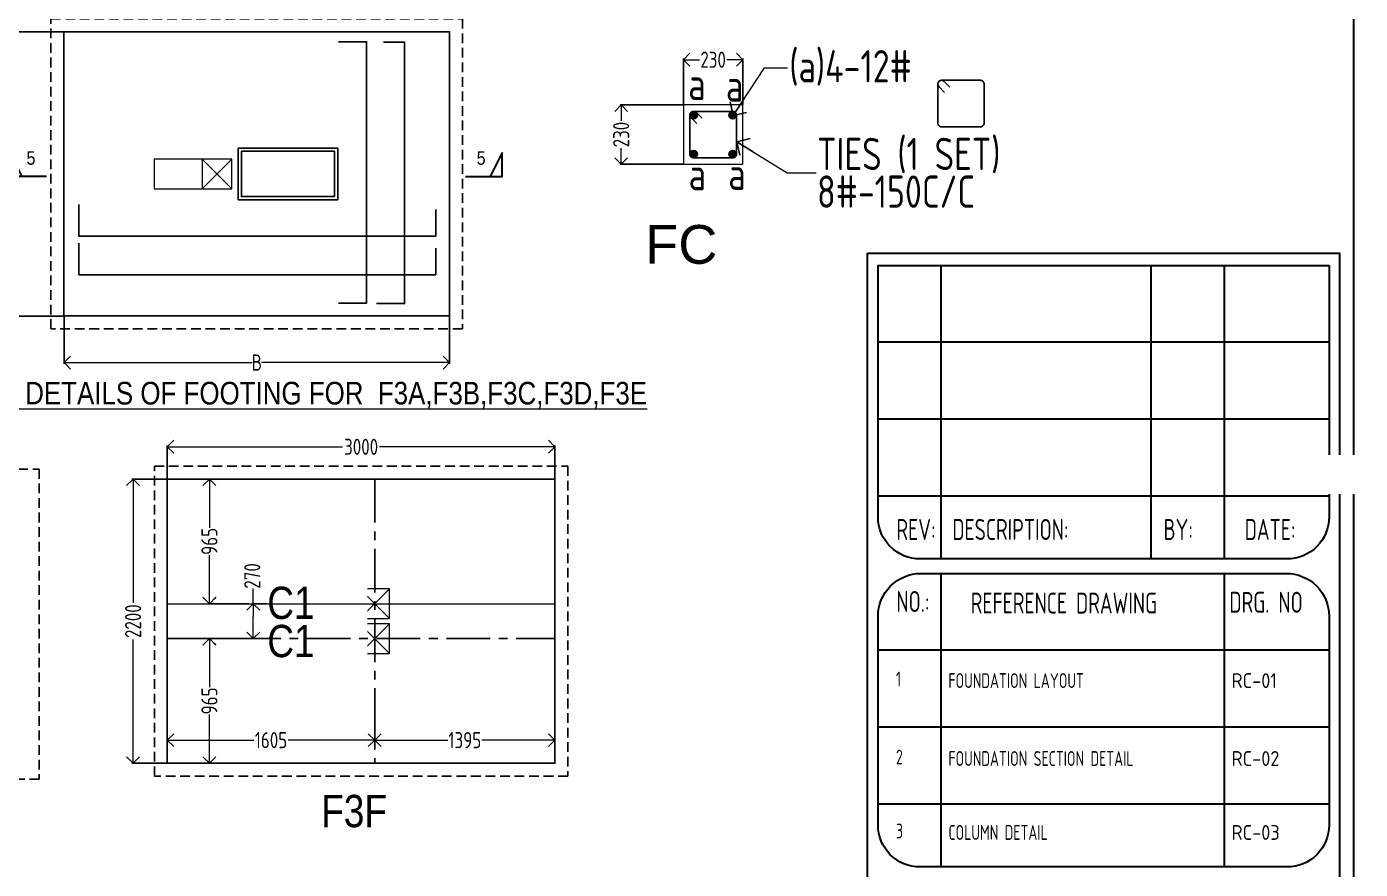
# Model space of a CAD drawing. Header units: inches. Extents: x -605 to 2991212, y -2872845 to 0.
# Drawn here: x 2431473 to 2452114, y -2638782 to -2625734 of the extents above; entities that cross this region are included whole.
import ezdxf
from ezdxf.enums import TextEntityAlignment as Align

# ---------------------------------------------------------------- set-up
doc = ezdxf.new("R2010")
doc.units = ezdxf.units.IN
doc.header["$LTSCALE"] = 600
doc.header["$MEASUREMENT"] = 0
doc.linetypes.add('CENTER', pattern=[2, 1.25, -0.25, 0.25, -0.25])
doc.linetypes.add('DASHED2', pattern=[0.375, 0.25, -0.125])
for name, color, linetype, lineweight in [('BLOCK', 7, 'Continuous', 30), ('L4', 4, 'Continuous', 30), ('PV_TEXT_ROMANS', 7, 'Continuous', 0), ('rDIMension', 1, 'Continuous', 18), ('rRCC 1', 3, 'Continuous', 25), ('rRCC 2', 40, 'Continuous', 15), ('rREINF 1', 1, 'Continuous', 25), ('rREINF 2', 4, 'Continuous', 25), ('rSHEET', 2, 'Continuous', 30), ('TEXT6', 6, 'Continuous', 50)]:
    doc.layers.add(name, color=color, linetype=linetype, lineweight=lineweight)
doc.layers.add('SnT-CENTER2', color=8, linetype='CENTER')
doc.styles.add('DIM', font='geniso.shx', dxfattribs={"width": 0.85})
doc.styles.add('J.P', font='ARIALN.TTF')
doc.styles.add('ROMANS', font='arial.ttf')
doc.styles.get("Standard").update_dxf_attribs({"font": 'arial.ttf'})
doc.styles.add('TEXT3 0.75NA', font='geniso.shx', dxfattribs={"width": 0.75})
doc.dimstyles.new('ST-150', dxfattribs={"dimscale": 75, "dimtxt": 3, "dimasz": 2, "dimexe": 0.18, "dimexo": 0.0625, "dimgap": 0.2, "dimtad": 0, "dimdec": 0, "dimlfac": 2, "dimzin": 0, "dimdsep": 46, "dimtxsty": 'DIM', "dimblk": 'OPEN90', "dimcen": 0.09, "dimclrd": 256, "dimclrt": 7, "dimadec": 0, "dimazin": 0, "dimtfac": 1, "dimtdec": 0, "dimtofl": 0, "dimtmove": 0, "dimatfit": 3, "dimldrblk": 'OPEN90', "dimfxl": 1, "dimtolj": 1, "dimtzin": 0, "dimlwd": -1, "dimarcsym": 0})
doc.dimstyles.new('ST-25', dxfattribs={"dimscale": 100, "dimtxt": 2.5, "dimasz": 2, "dimexe": 0.18, "dimexo": 0.0625, "dimgap": 0.2, "dimtad": 0, "dimdec": 0, "dimlfac": 0.25, "dimzin": 0, "dimdsep": 46, "dimtxsty": 'DIM', "dimblk": 'OPEN90', "dimcen": 0.09, "dimclrd": 256, "dimclrt": 7, "dimadec": 0, "dimazin": 0, "dimtfac": 1, "dimtdec": 0, "dimtofl": 0, "dimtmove": 0, "dimatfit": 3, "dimldrblk": 'OPEN90', "dimfxl": 1, "dimtolj": 1, "dimtzin": 0, "dimlwd": -1, "dimarcsym": 0})
doc.dimstyles.new('ST-50', dxfattribs={"dimscale": 100, "dimtxt": 2.5, "dimasz": 2, "dimexe": 0.18, "dimexo": 0.0625, "dimgap": 0.2, "dimtad": 0, "dimdec": 0, "dimlfac": 0.5, "dimzin": 0, "dimdsep": 46, "dimtxsty": 'DIM', "dimblk": 'OPEN90', "dimcen": 0.09, "dimclrd": 256, "dimclrt": 7, "dimadec": 0, "dimazin": 0, "dimtfac": 1, "dimtdec": 0, "dimtofl": 0, "dimtmove": 0, "dimatfit": 3, "dimldrblk": 'OPEN90', "dimfxl": 1, "dimtolj": 1, "dimtzin": 0, "dimlwd": -1, "dimarcsym": 0})

# ---------------------------------------------------------------- blocks, each defined once
blk = doc.blocks.new('_Open90')
at = {"color": 0, "linetype": 'ByBlock', "lineweight": -2}
for p, q in [((0, 0), (-1, 0)), ((-0.5, 0.5), (0, 0)), ((0, 0), (-0.5, -0.5))]:
    blk.add_line(p, q, dxfattribs=at)
blk = doc.blocks.new('*D1485')
at = {"layer": 'Defpoints', "color": 0, "linetype": 'ByBlock'}
for p in [(2432047, -2625814), (2430962, -2630214), (2432053, -2630214)]:
    blk.add_point(p, dxfattribs=at)
at = {"layer": 'rDIMension', "color": 0, "lineweight": -2}
for p, q in [((2432041, -2625814), (2430944, -2625814)), ((2432047, -2630214), (2430944, -2630214))]:
    blk.add_line(p, q, dxfattribs=at)
at = {"layer": 'rDIMension'}
for p, q in [((2430962, -2626014), (2430962, -2627951)), ((2430962, -2630014), (2430962, -2628076))]:
    blk.add_line(p, q, dxfattribs=at)
at = {"layer": 'rDIMension', "linetype": 'ByBlock', "xscale": 200, "yscale": 200, "zscale": 200}
for p, rotation in [((2430962, -2625814), 90), ((2430962, -2630214), 270)]:
    blk.add_blockref('_Open90', p, dxfattribs=dict(at, rotation=rotation))
at = {"layer": 'rDIMension', "color": 7, "linetype": 'ByBlock', "insert": (2430962, -2628014), "char_height": 250, "attachment_point": 5, "rotation": 90, "style": 'DIM'}
blk.add_mtext('\\A1;L', dxfattribs=at)
blk = doc.blocks.new('*D1486')
at = {"layer": 'Defpoints', "color": 0, "linetype": 'ByBlock'}
for p in [(2432053, -2630214), (2438017, -2630214), (2438017, -2630935)]:
    blk.add_point(p, dxfattribs=at)
at = {"layer": 'rDIMension', "color": 0, "lineweight": -2}
for p, q in [((2432053, -2630220), (2432053, -2630953)), ((2438017, -2630220), (2438017, -2630953))]:
    blk.add_line(p, q, dxfattribs=at)
at = {"layer": 'rDIMension'}
for p, q in [((2432253, -2630935), (2434962, -2630935)), ((2437817, -2630935), (2435108, -2630935))]:
    blk.add_line(p, q, dxfattribs=at)
at = {"layer": 'rDIMension', "linetype": 'ByBlock', "xscale": 200, "yscale": 200, "zscale": 200, "rotation": 180}
blk.add_blockref('_Open90', (2432053, -2630935), dxfattribs=at)
at = {"layer": 'rDIMension', "linetype": 'ByBlock', "xscale": 200, "yscale": 200, "zscale": 200}
blk.add_blockref('_Open90', (2438017, -2630935), dxfattribs=at)
at = {"layer": 'rDIMension', "color": 7, "linetype": 'ByBlock', "insert": (2435035, -2630935), "char_height": 250, "attachment_point": 5, "style": 'DIM'}
blk.add_mtext('\\A1;B', dxfattribs=at)
blk = doc.blocks.new('SMH-1')
at = {"layer": 'L4'}
for points in [[(0, 0), (815, 0), (815, 535)], [(815, 535), (546, 0)]]:
    blk.add_lwpolyline(points, dxfattribs=at)
at = {"layer": 'TEXT6', "style": 'ROMANS', "width": 0.85}
blk.add_attdef('SEC', text='', height=300, dxfattribs=at).set_placement((346, 410), align=Align.MIDDLE_CENTER)
blk = doc.blocks.new('*D1508')
at = {"layer": 'Defpoints', "color": 0}
for p in [(2441637, -2626246), (2441637, -2626945), (2442557, -2626945)]:
    blk.add_point(p, dxfattribs=at)
at = {"layer": 'rDIMension', "color": 0, "lineweight": -2}
for p, q in [((2441637, -2626939), (2441637, -2626228)), ((2442557, -2626939), (2442557, -2626228))]:
    blk.add_line(p, q, dxfattribs=at)
at = {"layer": 'rDIMension'}
for p, q in [((2441837, -2626246), (2441886, -2626246)), ((2442357, -2626246), (2442309, -2626246))]:
    blk.add_line(p, q, dxfattribs=at)
at = {"layer": 'rDIMension', "xscale": 200, "yscale": 200, "zscale": 200, "rotation": 180}
blk.add_blockref('_Open90', (2441637, -2626246), dxfattribs=at)
at = {"layer": 'rDIMension', "xscale": 200, "yscale": 200, "zscale": 200}
blk.add_blockref('_Open90', (2442557, -2626246), dxfattribs=at)
at = {"layer": 'rDIMension', "color": 7, "insert": (2442097, -2626246), "char_height": 250, "attachment_point": 5, "style": 'DIM'}
blk.add_mtext('\\A1;230', dxfattribs=at)
blk = doc.blocks.new('*D1509')
at = {"layer": 'Defpoints', "color": 0}
for p in [(2441637, -2626945), (2440674, -2627865), (2441637, -2627865)]:
    blk.add_point(p, dxfattribs=at)
at = {"layer": 'rDIMension', "color": 0, "lineweight": -2}
for p, q in [((2441631, -2626945), (2440656, -2626945)), ((2441631, -2627865), (2440656, -2627865))]:
    blk.add_line(p, q, dxfattribs=at)
at = {"layer": 'rDIMension'}
for p, q in [((2440674, -2627145), (2440674, -2627194)), ((2440674, -2627665), (2440674, -2627617))]:
    blk.add_line(p, q, dxfattribs=at)
at = {"layer": 'rDIMension', "xscale": 200, "yscale": 200, "zscale": 200}
for p, rotation in [((2440674, -2626945), 90), ((2440674, -2627865), 270)]:
    blk.add_blockref('_Open90', p, dxfattribs=dict(at, rotation=rotation))
at = {"layer": 'rDIMension', "color": 7, "insert": (2440674, -2627405), "char_height": 250, "attachment_point": 5, "rotation": 90, "style": 'DIM'}
blk.add_mtext('\\A1;230', dxfattribs=at)
blk = doc.blocks.new('*D1510')
at = {"layer": 'Defpoints', "color": 0, "linetype": 'ByBlock'}
for p in [(2434301, -2632739), (2434916, -2632739), (2434916, -2634669)]:
    blk.add_point(p, dxfattribs=at)
at = {"layer": 'rDIMension', "color": 0, "linetype": 'ByBlock', "lineweight": -2}
for p, q in [((2434910, -2632739), (2434283, -2632739)), ((2434910, -2634669), (2434283, -2634669))]:
    blk.add_line(p, q, dxfattribs=at)
at = {"layer": 'rDIMension', "linetype": 'ByBlock'}
for p, q in [((2434301, -2632939), (2434301, -2633493)), ((2434301, -2634469), (2434301, -2633915))]:
    blk.add_line(p, q, dxfattribs=at)
at = {"layer": 'rDIMension', "linetype": 'ByBlock', "xscale": 200, "yscale": 200, "zscale": 200}
for p, rotation in [((2434301, -2632739), 90), ((2434301, -2634669), 270)]:
    blk.add_blockref('_Open90', p, dxfattribs=dict(at, rotation=rotation))
at = {"layer": 'rDIMension', "color": 7, "linetype": 'ByBlock', "insert": (2434301, -2633704), "char_height": 250, "attachment_point": 5, "rotation": 90, "style": 'DIM'}
blk.add_mtext('\\A1;965', dxfattribs=at)
blk = doc.blocks.new('*D1511')
at = {"layer": 'Defpoints', "color": 0, "linetype": 'ByBlock'}
for p in [(2434916, -2635209), (2434301, -2637139), (2434916, -2637139)]:
    blk.add_point(p, dxfattribs=at)
at = {"layer": 'rDIMension', "color": 0, "linetype": 'ByBlock', "lineweight": -2}
for p, q in [((2434910, -2635209), (2434283, -2635209)), ((2434910, -2637139), (2434283, -2637139))]:
    blk.add_line(p, q, dxfattribs=at)
at = {"layer": 'rDIMension', "linetype": 'ByBlock'}
for p, q in [((2434301, -2635409), (2434301, -2635963)), ((2434301, -2636939), (2434301, -2636385))]:
    blk.add_line(p, q, dxfattribs=at)
at = {"layer": 'rDIMension', "linetype": 'ByBlock', "xscale": 200, "yscale": 200, "zscale": 200}
for p, rotation in [((2434301, -2635209), 90), ((2434301, -2637139), 270)]:
    blk.add_blockref('_Open90', p, dxfattribs=dict(at, rotation=rotation))
at = {"layer": 'rDIMension', "color": 7, "linetype": 'ByBlock', "insert": (2434301, -2636174), "char_height": 250, "attachment_point": 5, "rotation": 90, "style": 'DIM'}
blk.add_mtext('\\A1;965', dxfattribs=at)
blk = doc.blocks.new('*D1512')
at = {"layer": 'Defpoints', "color": 0, "linetype": 'ByBlock'}
for p in [(2434979, -2634669), (2435191, -2634669), (2435191, -2635209)]:
    blk.add_point(p, dxfattribs=at)
at = {"layer": 'rDIMension', "linetype": 'ByBlock'}
for p, q in [((2434979, -2634669), (2434979, -2634434)), ((2434979, -2635009), (2434979, -2634869))]:
    blk.add_line(p, q, dxfattribs=at)
at = {"layer": 'rDIMension', "color": 0, "linetype": 'ByBlock', "lineweight": -2}
for p, q in [((2435185, -2634669), (2434961, -2634669)), ((2435185, -2635209), (2434961, -2635209))]:
    blk.add_line(p, q, dxfattribs=at)
at = {"layer": 'rDIMension', "linetype": 'ByBlock', "xscale": 200, "yscale": 200, "zscale": 200}
for p, rotation in [((2434979, -2634669), 90), ((2434979, -2635209), 270)]:
    blk.add_blockref('_Open90', p, dxfattribs=dict(at, rotation=rotation))
at = {"layer": 'rDIMension', "color": 7, "linetype": 'ByBlock', "insert": (2434964, -2634239), "char_height": 250, "attachment_point": 5, "rotation": 90, "style": 'DIM'}
blk.add_mtext('\\A1;270', dxfattribs=at)
blk = doc.blocks.new('*D1513')
at = {"layer": 'Defpoints', "color": 0, "linetype": 'DASHED2'}
for p in [(2433649, -2636484), (2436859, -2636484), (2436859, -2636781)]:
    blk.add_point(p, dxfattribs=at)
at = {"layer": 'rDIMension', "color": 0, "linetype": 'ByBlock', "lineweight": -2}
for p, q in [((2433649, -2636490), (2433649, -2636799)), ((2436859, -2636490), (2436859, -2636799))]:
    blk.add_line(p, q, dxfattribs=at)
at = {"layer": 'rDIMension', "linetype": 'ByBlock'}
for p, q in [((2433849, -2636781), (2434990, -2636781)), ((2436659, -2636781), (2435519, -2636781))]:
    blk.add_line(p, q, dxfattribs=at)
at = {"layer": 'rDIMension', "linetype": 'DASHED2', "xscale": 200, "yscale": 200, "zscale": 200, "rotation": 180}
blk.add_blockref('_Open90', (2433649, -2636781), dxfattribs=at)
at = {"layer": 'rDIMension', "linetype": 'DASHED2', "xscale": 200, "yscale": 200, "zscale": 200}
blk.add_blockref('_Open90', (2436859, -2636781), dxfattribs=at)
at = {"layer": 'rDIMension', "color": 7, "linetype": 'DASHED2', "insert": (2435254, -2636781), "char_height": 250, "attachment_point": 5, "style": 'DIM'}
blk.add_mtext('\\A1;1605', dxfattribs=at)
blk = doc.blocks.new('*D1514')
at = {"layer": 'Defpoints', "color": 0, "linetype": 'DASHED2'}
for p in [(2436859, -2636484), (2439649, -2636484), (2439649, -2636781)]:
    blk.add_point(p, dxfattribs=at)
at = {"layer": 'rDIMension', "color": 0, "linetype": 'ByBlock', "lineweight": -2}
for p, q in [((2436859, -2636490), (2436859, -2636799)), ((2439649, -2636490), (2439649, -2636799))]:
    blk.add_line(p, q, dxfattribs=at)
at = {"layer": 'rDIMension', "linetype": 'ByBlock'}
for p, q in [((2437059, -2636781), (2437989, -2636781)), ((2439449, -2636781), (2438519, -2636781))]:
    blk.add_line(p, q, dxfattribs=at)
at = {"layer": 'rDIMension', "linetype": 'DASHED2', "xscale": 200, "yscale": 200, "zscale": 200, "rotation": 180}
blk.add_blockref('_Open90', (2436859, -2636781), dxfattribs=at)
at = {"layer": 'rDIMension', "linetype": 'DASHED2', "xscale": 200, "yscale": 200, "zscale": 200}
blk.add_blockref('_Open90', (2439649, -2636781), dxfattribs=at)
at = {"layer": 'rDIMension', "color": 7, "linetype": 'DASHED2', "insert": (2438254, -2636781), "char_height": 250, "attachment_point": 5, "style": 'DIM'}
blk.add_mtext('\\A1;1395', dxfattribs=at)
blk = doc.blocks.new('*D1515')
at = {"layer": 'Defpoints', "color": 0, "linetype": 'ByBlock'}
for p in [(2439649, -2632239), (2433649, -2633513), (2439649, -2633513)]:
    blk.add_point(p, dxfattribs=at)
at = {"layer": 'rDIMension', "color": 0, "linetype": 'ByBlock', "lineweight": -2}
for p, q in [((2433649, -2633506), (2433649, -2632221)), ((2439649, -2633506), (2439649, -2632221))]:
    blk.add_line(p, q, dxfattribs=at)
at = {"layer": 'rDIMension', "linetype": 'ByBlock'}
for p, q in [((2433849, -2632239), (2436363, -2632239)), ((2439449, -2632239), (2436935, -2632239))]:
    blk.add_line(p, q, dxfattribs=at)
at = {"layer": 'rDIMension', "linetype": 'ByBlock', "xscale": 200, "yscale": 200, "zscale": 200, "rotation": 180}
blk.add_blockref('_Open90', (2433649, -2632239), dxfattribs=at)
at = {"layer": 'rDIMension', "linetype": 'ByBlock', "xscale": 200, "yscale": 200, "zscale": 200}
blk.add_blockref('_Open90', (2439649, -2632239), dxfattribs=at)
at = {"layer": 'rDIMension', "color": 7, "linetype": 'ByBlock', "insert": (2436649, -2632239), "char_height": 250, "attachment_point": 5, "style": 'DIM'}
blk.add_mtext('\\A1;3000', dxfattribs=at)
blk = doc.blocks.new('*D1516')
at = {"layer": 'Defpoints', "color": 0, "linetype": 'ByBlock'}
for p in [(2435915, -2632739), (2433120, -2637139), (2435915, -2637139)]:
    blk.add_point(p, dxfattribs=at)
at = {"layer": 'rDIMension', "color": 0, "linetype": 'ByBlock', "lineweight": -2}
for p, q in [((2435909, -2632739), (2433102, -2632739)), ((2435909, -2637139), (2433102, -2637139))]:
    blk.add_line(p, q, dxfattribs=at)
at = {"layer": 'rDIMension', "linetype": 'ByBlock'}
for p, q in [((2433120, -2632939), (2433120, -2634653)), ((2433120, -2636939), (2433120, -2635225))]:
    blk.add_line(p, q, dxfattribs=at)
at = {"layer": 'rDIMension', "linetype": 'ByBlock', "xscale": 200, "yscale": 200, "zscale": 200}
for p, rotation in [((2433120, -2632739), 90), ((2433120, -2637139), 270)]:
    blk.add_blockref('_Open90', p, dxfattribs=dict(at, rotation=rotation))
at = {"layer": 'rDIMension', "color": 7, "linetype": 'ByBlock', "insert": (2433120, -2634939), "char_height": 250, "attachment_point": 5, "rotation": 90, "style": 'DIM'}
blk.add_mtext('\\A1;2200', dxfattribs=at)

msp = doc.modelspace()

# ---------------------------------------------------------------- hatches: boundary and pattern name
at = {"layer": 'rREINF 2'}
h = msp.add_hatch(color=256, dxfattribs=at)
h.dxf.hatch_style = 1
h.paths.add_polyline_path([(2441852.8, -2627104.1, 1), (2441737.5, -2627104.1, 1)])
h = msp.add_hatch(color=256, dxfattribs=at)
h.dxf.hatch_style = 1
h.paths.add_polyline_path([(2442457.5, -2627104.1, 1), (2442342.1, -2627104.1, 1)])
h = msp.add_hatch(color=256, dxfattribs=at)
h.dxf.hatch_style = 1
h.paths.add_polyline_path([(2441852.8, -2627707.6, 1), (2441737.5, -2627707.6, 1)])
h = msp.add_hatch(color=256, dxfattribs=at)
h.dxf.hatch_style = 1
h.paths.add_polyline_path([(2442457.5, -2627707.6, 1), (2442342.1, -2627707.6, 1)])

# ---------------------------------------------------------------- linework, layer by layer
at = {"color": 7, "linetype": 'DASHED2'}
for points in [[(2431847.2, -2625613.9), (2438217.2, -2625613.9), (2438217.2, -2630413.9), (2431847.2, -2630413.9)], [(2433449.2, -2632538.8), (2439849.2, -2632538.8), (2439849.2, -2637338.8), (2433449.2, -2637338.8)], [(2425267.2, -2632583.8), (2431667.2, -2632583.8), (2431667.2, -2637383.8), (2425267.2, -2637383.8)]]:
    msp.add_lwpolyline(points, close=True, dxfattribs=at)
at = {"color": 1, "linetype": 'ByBlock'}
for points in [[(2432047.2, -2625813.9), (2438017.2, -2625813.9), (2438017.2, -2630213.9), (2432047.2, -2630213.9)], [(2433649.2, -2632738.8), (2439649.2, -2632738.8), (2439649.2, -2637138.8), (2433649.2, -2637138.8)]]:
    msp.add_lwpolyline(points, close=True, dxfattribs=at)
at = {"color": 3, "linetype": 'ByBlock'}
msp.add_lwpolyline([(2436287.2, -2628413.9), (2436287.2, -2627613.9), (2434747.2, -2627613.9), (2434747.2, -2628413.9)], close=True, dxfattribs=at)
at = {"color": 2, "linetype": 'ByBlock'}
msp.add_lwpolyline([(2436237.2, -2628363.9), (2436237.2, -2627663.9), (2434797.2, -2627663.9), (2434797.2, -2628363.9)], close=True, dxfattribs=at)
at = {"layer": 'rRCC 1', "color": 2}
for points in [[(2436296.8, -2625968.2), (2436733, -2625968.2), (2436733, -2630015), (2436296.8, -2630015)], [(2436994.1, -2625973.8), (2437321.2, -2625973.8), (2437321.2, -2630020.5), (2436885, -2630020.5)], [(2437804.8, -2628566.4), (2437804.8, -2628978.3), (2432280, -2628978.3), (2432280, -2628488.9)], [(2437804.8, -2629163.6), (2437804.8, -2629575.5), (2432280, -2629575.5), (2432280, -2629086.1)]]:
    msp.add_lwpolyline(points, dxfattribs=at)
at = {"layer": 'rRCC 2', "color": 6}
for p, q in [((2434647.2, -2627783.9), (2434187.2, -2628243.9)), ((2434647.2, -2628243.9), (2434187.2, -2627783.9)), ((2437089.2, -2634438.8), (2436629.2, -2634898.8)), ((2437089.2, -2634898.8), (2436629.2, -2634438.8)), ((2437089.2, -2634978.8), (2436629.2, -2635438.8)), ((2437089.2, -2635438.8), (2436629.2, -2634978.8))]:
    msp.add_line(p, q, dxfattribs=at)
for points in [[(2442557.5, -2626945.3), (2441637.5, -2626945.3), (2441637.5, -2627865.3), (2442557.5, -2627865.3)], [(2434647.2, -2628243.9), (2434647.2, -2627783.9), (2433447.2, -2627783.9), (2433447.2, -2628243.9)], [(2434647.2, -2627783.9), (2434187.2, -2627783.9), (2434187.2, -2628243.9), (2434647.2, -2628243.9)], [(2437089.2, -2634898.8), (2437089.2, -2634438.8), (2436189.2, -2634438.8), (2436189.2, -2634898.8)], [(2437089.2, -2634438.8), (2436629.2, -2634438.8), (2436629.2, -2634898.8), (2437089.2, -2634898.8)], [(2437089.2, -2635438.8), (2437089.2, -2634978.8), (2436189.2, -2634978.8), (2436189.2, -2635438.8)], [(2437089.2, -2634978.8), (2436629.2, -2634978.8), (2436629.2, -2635438.8), (2437089.2, -2635438.8)]]:
    msp.add_lwpolyline(points, close=True, dxfattribs=at)
at = {"layer": 'rREINF 1'}
for points in [[(2446233, -2626564.3), (2445633, -2626564.3, 0.4142136), (2445573, -2626624.3), (2445573, -2627224.3, 0.4142136), (2445633, -2627284.3), (2446233, -2627284.3, 0.4142136), (2446293, -2627224.3), (2446293, -2626624.3, 0.4142136)], [(2442397.5, -2627045.3), (2441797.5, -2627045.3, 0.4142136), (2441737.5, -2627105.3), (2441737.5, -2627705.3, 0.4142136), (2441797.5, -2627765.3), (2442397.5, -2627765.3, 0.4142136), (2442457.5, -2627705.3), (2442457.5, -2627105.3, 0.4142136)]]:
    msp.add_lwpolyline(points, format="xyb", close=True, dxfattribs=at)
for points in [[(2445761.1, -2626669.3), (2445673, -2626581.2, 1), (2445591.5, -2626662.7), (2445679.6, -2626750.8)], [(2441925.6, -2627150.3), (2441837.5, -2627062.2, 1), (2441756, -2627143.7), (2441844.1, -2627231.8)]]:
    msp.add_lwpolyline(points, format="xyb", dxfattribs=at)
at = {"layer": 'rREINF 2'}
for centre in [(2441795.1, -2627104.1), (2442399.8, -2627104.1), (2441795.1, -2627707.6), (2442399.8, -2627707.6)]:
    msp.add_circle(centre, 57.7, dxfattribs=at)
at = {"layer": 'rSHEET'}
for p, q in [((2445623.4, -2629430), (2445623.4, -2633975.3)), ((2448870.1, -2629430), (2448870.1, -2633975.3)), ((2450006.4, -2629430), (2450006.4, -2633975.3)), ((2451629.7, -2630620.4), (2444649.4, -2630620.4)), ((2451629.7, -2631810.9), (2444649.4, -2631810.9)), ((2451629.7, -2633001.3), (2444649.4, -2633001.3)), ((2445623.4, -2634200), (2445623.4, -2638745.3)), ((2450006.4, -2634200), (2450006.4, -2638745.3)), ((2451629.7, -2635390.4), (2444649.4, -2635390.4)), ((2451629.7, -2636580.9), (2444649.4, -2636580.9)), ((2451629.7, -2637771.3), (2444649.4, -2637771.3))]:
    msp.add_line(p, q, dxfattribs=at)
for points in [[(2395671.6, -2657554.1), (2451600.4, -2657554.1, 0.4142136), (2452013.7, -2657140.8), (2452013.7, -2618158, 0.4142136), (2451600.4, -2617744.8), (2395671.6, -2617744.8, 0.4142136), (2395258.4, -2618158), (2395258.4, -2657140.8, 0.4142136)], [(2444487.1, -2629241.4), (2451792.1, -2629241.4), (2451792.1, -2656698.2, -0.4142136), (2451142.7, -2657347.6), (2445136.4, -2657347.6, -0.4142136), (2444487.1, -2656698.2)], [(2451629.7, -2629430), (2451629.7, -2633326, -0.4142136), (2450980.4, -2633975.3), (2445298.7, -2633975.3, -0.4142136), (2444649.4, -2633326), (2444649.4, -2629430)], [(2451629.7, -2634862.3), (2451629.7, -2638096, -0.4142136), (2450980.4, -2638745.3), (2445298.7, -2638745.3, -0.4142136), (2444649.4, -2638096), (2444649.4, -2634862.3, -0.4142136), (2445311.8, -2634200), (2450967.4, -2634200, -0.4142136)]]:
    msp.add_lwpolyline(points, format="xyb", close=True, dxfattribs=at)
at = {"layer": 'SnT-CENTER2', "color": 8, "ltscale": 0.9}
msp.add_lwpolyline([(2436859.2, -2632738.8), (2436859.2, -2637138.8)], dxfattribs=at)

# ---------------------------------------------------------------- block references
at = {"layer": 'BLOCK'}
ref = msp.add_blockref('SMH-1', (2431781.2, -2628053.9), dxfattribs=dict(at, xscale=-0.6985281548173935, yscale=0.6985281548173935, zscale=0.6985281548173935))
ref.add_attrib('SEC', '5', dxfattribs={"layer": 'TEXT6', "height": 209.6, "style": 'ROMANS', "width": 0.85}).set_placement((2431539.3, -2627767.4), align=Align.MIDDLE_CENTER)
at = {"layer": 'BLOCK', "xscale": 0.6985281548173935, "yscale": 0.6985281548173935, "zscale": 0.6985281548173935}
msp.add_blockref('SMH-1', (2438264.7, -2628053.9), dxfattribs=at).add_auto_attribs({'SEC': '5'})

# ---------------------------------------------------------------- texts
at = {"layer": 'PV_TEXT_ROMANS', "style": 'J.P'}
msp.add_text('%%UTYPICAL DETAILS OF FOOTING FOR  F3A,F3B,F3C,F3D,F3E', height=350, rotation=360, dxfattribs=at).set_placement((2435371.2, -2631438.5), align=Align.MIDDLE)
at = {"layer": 'rDIMension', "color": 7, "insert": (2443275.5, -2626371.4), "char_height": 500, "width": 1989.774, "attachment_point": 4, "line_spacing_factor": 0.7, "style": 'DIM'}
msp.add_mtext('\\A1;(a)4-12#', dxfattribs=at)
at = {"layer": 'rDIMension', "color": 7, "char_height": 500, "attachment_point": 4, "line_spacing_factor": 0.7, "style": 'DIM'}
for s, insert in [('\\A1;a', (2441710.4, -2626621.6)), ('\\A1;a', (2442295.5, -2626645)), ('\\A1;TIES (1 SET)\\P8#-150C/C', (2443705.9, -2627996.3)), ('\\A1;a', (2441718.2, -2628016.2)), ('\\A1;a', (2442330.7, -2628010.8))]:
    msp.add_mtext(s, dxfattribs=dict(at, insert=insert))
at = {"layer": 'rRCC 2'}
msp.add_text('FC', height=600, dxfattribs=at).set_placement((2441045.8, -2629405.4))
at = {"layer": 'rSHEET', "style": 'TEXT3 0.75NA', "width": 0.75}
for s, height, p in [('REV:', 324.67, (2444933.9, -2633681.8)), ('DESCRIPTION:', 324.666, (2445799.4, -2633681.8)), ('BY:', 324.67, (2449068.6, -2633681.8)), ('DATE:', 324.67, (2450324.6, -2633681.8)), ('NO.:', 324.67, (2444933.9, -2634797.3)), ('REFERENCE DRAWING', 324.666, (2446083.5, -2634821)), ('DRG. NO', 324.67, (2450087.8, -2634809)), ('1', 229.6, (2444927.5, -2635950.9)), ('FOUNDATION LAYOUT', 229.562, (2445738.4, -2635974.2)), ('3', 229.6, (2444927.5, -2638302.5)), ('COLUMN DETAIL', 229.562, (2445738.4, -2638325.8))]:
    msp.add_text(s, height=height, dxfattribs=at).set_placement(p)
at = {"layer": 'rSHEET', "style": 'TEXT3 0.75NA'}
for s, p in [('RC-01', (2450121.3, -2635974.2)), ('RC-03', (2450121.3, -2638325.8))]:
    msp.add_text(s, height=229.56, dxfattribs=at).set_placement(p)
at = {"layer": 'rSHEET', "color": 1, "style": 'TEXT3 0.75NA', "width": 0.75}
for s, height, p in [('2', 229.6, (2444927.5, -2637157.1)), ('FOUNDATION SECTION DETAIL', 229.562, (2445738.4, -2637180.4))]:
    msp.add_text(s, height=height, dxfattribs=at).set_placement(p)
at = {"layer": 'rSHEET', "color": 1, "style": 'TEXT3 0.75NA'}
msp.add_text('RC-02', height=229.56, dxfattribs=at).set_placement((2450121.3, -2637180.4))

# ---------------------------------------------------------------- dimensions: what is measured, and where the dimension line sits
at = {"layer": 'rDIMension'}
dim = msp.add_linear_dim(base=(2430961.7, -2630213.9), p1=(2432047.2, -2625813.9), p2=(2432053.4, -2630213.9), angle=90, text='L', dimstyle='ST-50', dxfattribs=at)
dim.commit()
dim.dimension.update_dxf_attribs({"geometry": '*D1485', "text_midpoint": (2430961.7, -2628013.9)})
dim = msp.add_linear_dim(base=(2441637.5, -2626245.5), p1=(2442557.5, -2626945.3), p2=(2441637.5, -2626945.3), dimstyle='ST-25', dxfattribs=at)
dim.commit()
dim.dimension.update_dxf_attribs({"geometry": '*D1508', "text_midpoint": (2442097.5, -2626245.5)})
dim = msp.add_linear_dim(base=(2440673.7, -2627865.3), p1=(2441637.5, -2626945.3), p2=(2441637.5, -2627865.3), angle=90, dimstyle='ST-25', dxfattribs=at)
dim.commit()
dim.dimension.update_dxf_attribs({"geometry": '*D1509', "text_midpoint": (2440673.7, -2627405.3)})
dim = msp.add_linear_dim(base=(2438017.2, -2630935), p1=(2432053.4, -2630213.9), p2=(2438017.2, -2630213.9), text='B', dimstyle='ST-50', dxfattribs=at)
dim.commit()
dim.dimension.update_dxf_attribs({"geometry": '*D1486', "text_midpoint": (2435035.3, -2630935)})
at = {"layer": 'rDIMension', "color": 8, "linetype": 'ByBlock'}
for base, p1, p2, picture, middle in [((2439649.2, -2632239.4), (2433649.2, -2633512.5), (2439649.2, -2633512.5), '*D1515', (2436649.2, -2632239.4)), ((2436859.2, -2636780.8), (2433649.2, -2636483.9), (2436859.2, -2636483.9), '*D1513', (2435254.2, -2636780.8)), ((2439649.2, -2636780.8), (2436859.2, -2636483.9), (2439649.2, -2636483.9), '*D1514', (2438254.2, -2636780.8))]:
    dim = msp.add_linear_dim(base=base, p1=p1, p2=p2, dimstyle='ST-50', override={"dimblk": 'Open90', "dimtmove": 1}, dxfattribs=at)
    dim.commit()
    dim.dimension.update_dxf_attribs({"geometry": picture, "text_midpoint": middle})

# ---------------------------------------------------------------- leaders
at = {"layer": 'rRCC 2', "annotation_type": 0, "has_hookline": 1, "hookline_direction": 0}
msp.add_leader([(2442404.6, -2627108.1), (2442889.9, -2626371.4), (2443245.5, -2626371.4)], dimstyle='ST-150', override={"dimasz": 4}, dxfattribs=at)
at = {"layer": 'rRCC 2', "annotation_type": 0, "has_hookline": 1, "hookline_direction": 0, "text_width": 2847.3}
msp.add_leader([(2442462.3, -2627517), (2443243.7, -2627996.3), (2443690.9, -2627996.3)], dimstyle='ST-150', override={"dimasz": 4}, dxfattribs=at)

# ---------------------------------------------------------------- next in the draw order: texts
at = {"layer": 'PV_TEXT_ROMANS', "attachment_point": 1, "style": 'J.P', "bg_fill": 2}
for s, insert, char_height, width in [('\\pxqc;C2', (2450295.1, -2632518.2), 300, 12049.078), ('\\pxqc;C1', (2434630.8, -2634405.3), 500, 1863.784), ('\\pxqc;F3F', (2435608.3, -2637628.7), 500, 1863.784)]:
    msp.add_mtext(s, dxfattribs=dict(at, insert=insert, char_height=char_height, width=width))

# ---------------------------------------------------------------- next in the draw order: texts
at = {"layer": 'PV_TEXT_ROMANS', "insert": (2434630.8, -2634996.3), "char_height": 500, "width": 1863.784, "attachment_point": 1, "style": 'J.P', "bg_fill": 2}
msp.add_mtext('\\pxqc;C1', dxfattribs=at)

# ---------------------------------------------------------------- next in the draw order: linework, layer by layer
at = {"layer": 'rDIMension', "color": 8, "linetype": 'ByBlock'}
msp.add_lwpolyline([(2433649.2, -2634668.8), (2439649.2, -2634668.8)], dxfattribs=at)
at = {"layer": 'SnT-CENTER2', "color": 8, "ltscale": 0.9}
msp.add_lwpolyline([(2433649.2, -2635208.8), (2439649.2, -2635208.8)], dxfattribs=at)

# ---------------------------------------------------------------- next in the draw order: dimensions: what is measured, and where the dimension line sits
at = {"layer": 'rDIMension', "color": 8, "linetype": 'ByBlock'}
for base, p1, p2, picture, middle in [((2433120.5, -2637138.8), (2435915.3, -2632738.8), (2435915.3, -2637138.8), '*D1516', (2433120.5, -2634938.8)), ((2434300.9, -2632738.8), (2434915.8, -2634668.8), (2434915.8, -2632738.8), '*D1510', (2434300.9, -2633703.8)), ((2434300.9, -2637138.8), (2434915.8, -2635208.8), (2434915.8, -2637138.8), '*D1511', (2434300.9, -2636173.8))]:
    dim = msp.add_linear_dim(base=base, p1=p1, p2=p2, angle=90, dimstyle='ST-50', override={"dimblk": 'Open90', "dimtmove": 1}, dxfattribs=at)
    dim.commit()
    dim.dimension.update_dxf_attribs({"geometry": picture, "text_midpoint": middle})
dim = msp.add_linear_dim(base=(2434979.4, -2634668.8), p1=(2435191.5, -2635208.8), p2=(2435191.5, -2634668.8), angle=90, dimstyle='ST-50', override={"dimblk": 'Open90', "dimtmove": 1}, dxfattribs=at)
dim.commit()
dim.dimension.update_dxf_attribs({"geometry": '*D1512', "text_midpoint": (2434963.6, -2634223.1), "dimtype": 160})

doc.saveas('drawing.dxf')
